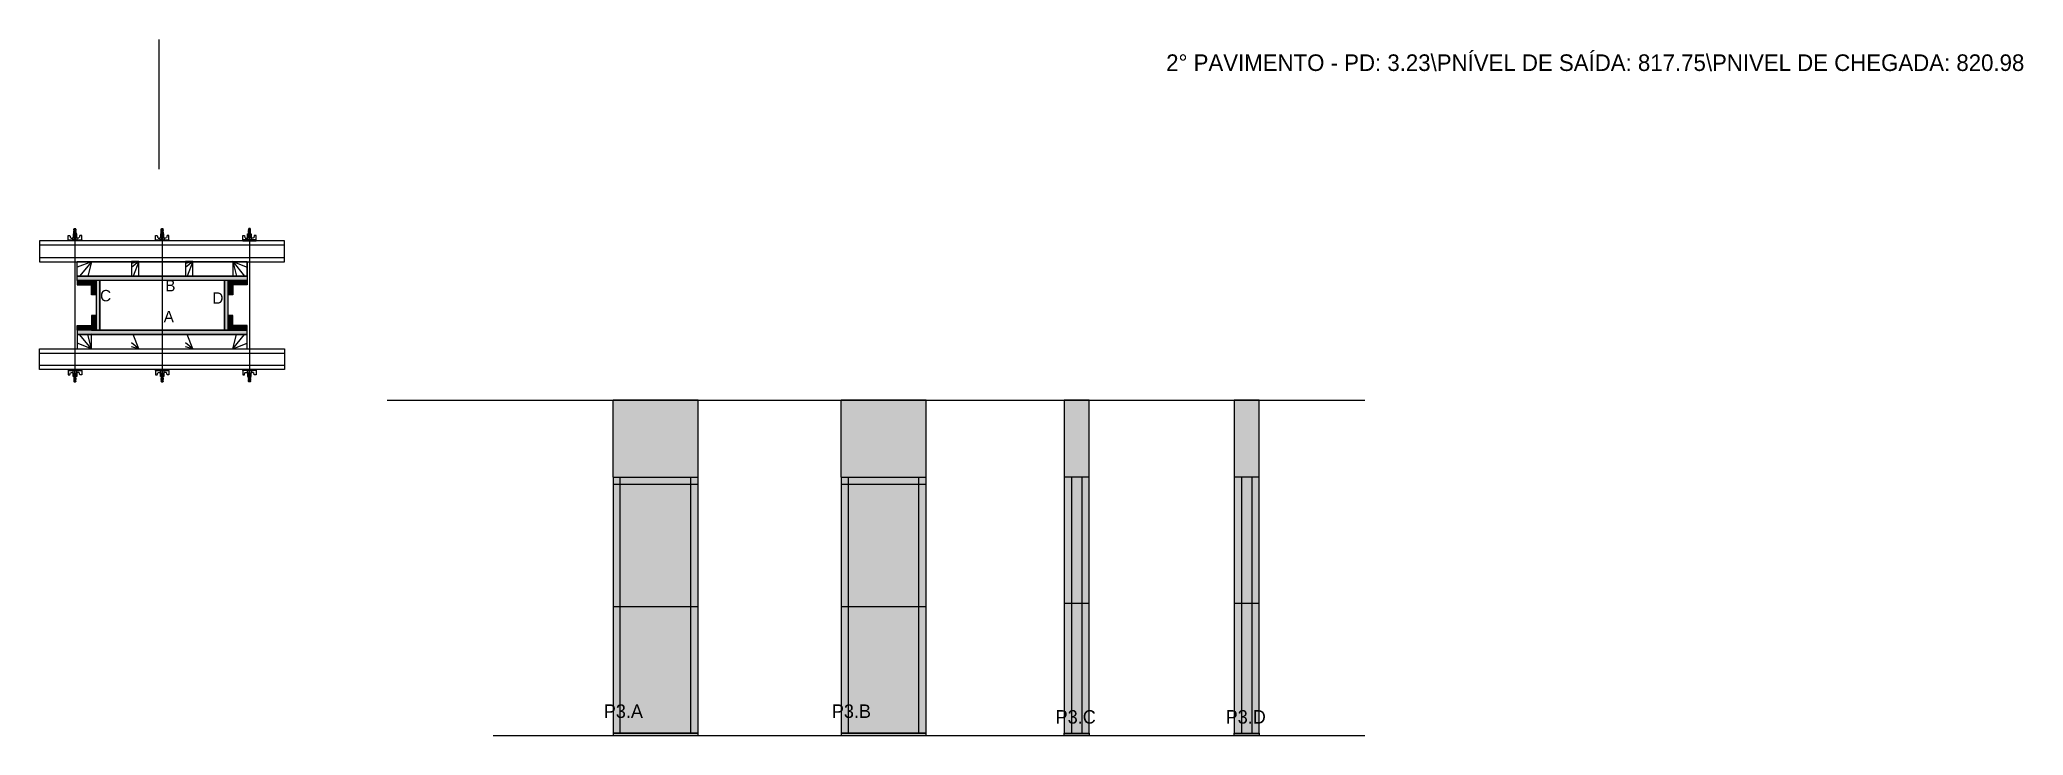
# Model space of a CAD drawing. Header units: metres. Extents: x 6708 to 8619, y 11981 to 12652.
import ezdxf

# ---------------------------------------------------------------- set-up
doc = ezdxf.new("R2010")
doc.units = ezdxf.units.M
for name, color, linetype in [('CHAPA', 7, 'Continuous'), ('COTA', 7, 'Continuous'), ('Hachura', 7, 'Continuous'), ('Madeira', 7, 'Continuous'), ('NOMENCLATURA', 7, 'Continuous'), ('Nível', 7, 'Continuous'), ('Painéis', 7, 'Continuous'), ('Perfil Metálico', 7, 'Continuous'), ('SARR_2.2x7', 7, 'Continuous'), ('SARRAFO', 7, 'Continuous'), ('Texto Seção', 7, 'Continuous'), ('TEXTO_GERAL', 7, 'Continuous')]:
    doc.layers.add(name, color=color, linetype=linetype)

msp = doc.modelspace()

# ---------------------------------------------------------------- hatches: boundary and pattern name
at = {"layer": 'COTA'}
h = msp.add_hatch(color=7, dxfattribs=at)
h.dxf.hatch_style = 1
h.paths.add_polyline_path([(7260.8, 12303.9), (7260.8, 12229.9), (7260.8, 12229.9), (7342.8, 12229.9), (7342.8, 12229.9), (7342.8, 12303.9), (7342.8, 12303.9), (7260.8, 12303.9)])
h = msp.add_hatch(color=7, dxfattribs=at)
h.dxf.hatch_style = 1
h.paths.add_polyline_path([(7480.5, 12303.9), (7480.5, 12229.9), (7480.5, 12229.9), (7562.5, 12229.9), (7562.5, 12229.9), (7562.5, 12303.9), (7562.5, 12303.9), (7480.5, 12303.9)])
h = msp.add_hatch(color=7, dxfattribs=at)
h.dxf.hatch_style = 1
h.paths.add_polyline_path([(7695.4, 12229.9), (7719.4, 12229.9), (7719.4, 12229.9), (7719.4, 12303.9), (7719.4, 12303.9), (7695.4, 12303.9), (7695.4, 12303.9), (7695.4, 12229.9)])
h = msp.add_hatch(color=7, dxfattribs=at)
h.dxf.hatch_style = 1
h.paths.add_polyline_path([(7859.2, 12229.9), (7883.2, 12229.9), (7883.2, 12229.9), (7883.2, 12303.9), (7883.2, 12303.9), (7859.2, 12303.9), (7859.2, 12303.9), (7859.2, 12229.9)])
at = {"layer": 'Hachura'}
h = msp.add_hatch(color=7, dxfattribs=at)
h.dxf.hatch_style = 1
h.paths.add_polyline_path([(6744.4, 12419.5), (6744.4, 12423.5), (6744.4, 12423.5), (6908.4, 12423.5), (6908.4, 12423.5), (6908.4, 12419.5), (6908.4, 12419.5), (6744.4, 12419.5)])
h = msp.add_hatch(color=7, dxfattribs=at)
h.dxf.hatch_style = 1
h.paths.add_polyline_path([(6744.4, 12419.5), (6744.4, 12423.5), (6744.4, 12423.5), (6908.4, 12423.5), (6908.4, 12423.5), (6908.4, 12419.5), (6908.4, 12419.5), (6744.4, 12419.5)])
h = msp.add_hatch(color=7, dxfattribs=at)
h.dxf.hatch_style = 1
h.paths.add_polyline_path([(6758.4, 12419.5), (6758.4, 12415.1), (6758.4, 12415.1), (6744.4, 12415.1), (6744.4, 12415.1), (6744.4, 12419.5), (6744.4, 12419.5), (6758.4, 12419.5)])
h = msp.add_hatch(color=7, dxfattribs=at)
h.dxf.hatch_style = 1
h.paths.add_polyline_path([(6762.8, 12419.5), (6758.4, 12419.5), (6758.4, 12419.5), (6758.4, 12405.5), (6758.4, 12405.5), (6762.8, 12405.5), (6762.8, 12405.5), (6762.8, 12419.5)])
h = msp.add_hatch(color=7, dxfattribs=at)
h.dxf.hatch_style = 1
h.paths.add_polyline_path([(6766.4, 12419.5), (6762.8, 12419.5), (6762.8, 12419.5), (6762.8, 12371.5), (6762.8, 12371.5), (6766.4, 12371.5), (6766.4, 12371.5), (6766.4, 12419.5)])
h = msp.add_hatch(color=7, dxfattribs=at)
h.dxf.hatch_style = 1
h.paths.add_polyline_path([(6766.4, 12419.5), (6762.8, 12419.5), (6762.8, 12419.5), (6762.8, 12371.5), (6762.8, 12371.5), (6766.4, 12371.5), (6766.4, 12371.5), (6766.4, 12419.5)])
h = msp.add_hatch(color=7, dxfattribs=at)
h.dxf.hatch_style = 1
h.paths.add_polyline_path([(6890, 12419.5), (6886.4, 12419.5), (6886.4, 12419.5), (6886.4, 12371.5), (6886.4, 12371.5), (6890, 12371.5), (6890, 12371.5), (6890, 12419.5)])
h = msp.add_hatch(color=7, dxfattribs=at)
h.dxf.hatch_style = 1
h.paths.add_polyline_path([(6890, 12419.5), (6886.4, 12419.5), (6886.4, 12419.5), (6886.4, 12371.5), (6886.4, 12371.5), (6890, 12371.5), (6890, 12371.5), (6890, 12419.5)])
h = msp.add_hatch(color=7, dxfattribs=at)
h.dxf.hatch_style = 1
h.paths.add_polyline_path([(6894.4, 12419.5), (6890, 12419.5), (6890, 12419.5), (6890, 12405.5), (6890, 12405.5), (6894.4, 12405.5), (6894.4, 12405.5), (6894.4, 12419.5)])
h = msp.add_hatch(color=7, dxfattribs=at)
h.dxf.hatch_style = 1
h.paths.add_polyline_path([(6894.4, 12419.5), (6894.4, 12415.1), (6894.4, 12415.1), (6908.4, 12415.1), (6908.4, 12415.1), (6908.4, 12419.5), (6908.4, 12419.5), (6894.4, 12419.5)])
h = msp.add_hatch(color=7, dxfattribs=at)
h.dxf.hatch_style = 1
h.paths.add_polyline_path([(6762.8, 12371.5), (6758.4, 12371.5), (6758.4, 12371.5), (6758.4, 12385.5), (6758.4, 12385.5), (6762.8, 12385.5), (6762.8, 12385.5), (6762.8, 12371.5)])
h = msp.add_hatch(color=7, dxfattribs=at)
h.dxf.hatch_style = 1
h.paths.add_polyline_path([(6894.4, 12371.5), (6890, 12371.5), (6890, 12371.5), (6890, 12385.5), (6890, 12385.5), (6894.4, 12385.5), (6894.4, 12385.5), (6894.4, 12371.5)])
h = msp.add_hatch(color=7, dxfattribs=at)
h.dxf.hatch_style = 1
h.paths.add_polyline_path([(6758.4, 12371.5), (6758.4, 12375.9), (6758.4, 12375.9), (6744.4, 12375.9), (6744.4, 12375.9), (6744.4, 12371.5), (6744.4, 12371.5), (6758.4, 12371.5)])
h = msp.add_hatch(color=7, dxfattribs=at)
h.dxf.hatch_style = 1
h.paths.add_polyline_path([(6744.4, 12371.5), (6744.4, 12367.5), (6744.4, 12367.5), (6908.4, 12367.5), (6908.4, 12367.5), (6908.4, 12371.5), (6908.4, 12371.5), (6744.4, 12371.5)])
h = msp.add_hatch(color=7, dxfattribs=at)
h.dxf.hatch_style = 1
h.paths.add_polyline_path([(6744.4, 12371.5), (6744.4, 12367.5), (6744.4, 12367.5), (6908.4, 12367.5), (6908.4, 12367.5), (6908.4, 12371.5), (6908.4, 12371.5), (6744.4, 12371.5)])
h = msp.add_hatch(color=7, dxfattribs=at)
h.dxf.hatch_style = 1
h.paths.add_polyline_path([(6894.4, 12371.5), (6894.4, 12375.9), (6894.4, 12375.9), (6908.4, 12375.9), (6908.4, 12375.9), (6908.4, 12371.5), (6908.4, 12371.5), (6894.4, 12371.5)])
h = msp.add_hatch(color=7, dxfattribs=at)
h.dxf.hatch_style = 1
h.paths.add_polyline_path([(7342.8, 11980.9), (7342.8, 12229.9), (7342.8, 12229.9), (7260.8, 12229.9), (7260.8, 12229.9), (7260.8, 11980.9), (7260.8, 11980.9), (7342.8, 11980.9)])
h = msp.add_hatch(color=7, dxfattribs=at)
h.dxf.hatch_style = 1
h.paths.add_polyline_path([(7562.5, 11980.9), (7562.5, 12229.9), (7562.5, 12229.9), (7480.5, 12229.9), (7480.5, 12229.9), (7480.5, 11980.9), (7480.5, 11980.9), (7562.5, 11980.9)])
h = msp.add_hatch(color=7, dxfattribs=at)
h.dxf.hatch_style = 1
h.paths.add_polyline_path([(7719.4, 11980.9), (7719.4, 12229.9), (7719.4, 12229.9), (7695.4, 12229.9), (7695.4, 12229.9), (7695.4, 11980.9), (7695.4, 11980.9), (7719.4, 11980.9)])
h = msp.add_hatch(color=7, dxfattribs=at)
h.dxf.hatch_style = 1
h.paths.add_polyline_path([(7883.2, 11980.9), (7883.2, 12229.9), (7883.2, 12229.9), (7859.2, 12229.9), (7859.2, 12229.9), (7859.2, 11980.9), (7859.2, 11980.9), (7883.2, 11980.9)])

# ---------------------------------------------------------------- linework, layer by layer
at = {"layer": 'CHAPA', "color": 7, "lineweight": 25}
for points in [[(6744.4, 12419.5), (6744.4, 12423.5), (6908.4, 12423.5), (6908.4, 12419.5)], [(6744.4, 12419.5), (6744.4, 12423.5), (6908.4, 12423.5), (6908.4, 12419.5)], [(6766.4, 12419.5), (6762.8, 12419.5), (6762.8, 12371.5), (6766.4, 12371.5)], [(6766.4, 12419.5), (6762.8, 12419.5), (6762.8, 12371.5), (6766.4, 12371.5)], [(6890, 12419.5), (6886.4, 12419.5), (6886.4, 12371.5), (6890, 12371.5)], [(6890, 12419.5), (6886.4, 12419.5), (6886.4, 12371.5), (6890, 12371.5)], [(6744.4, 12371.5), (6744.4, 12367.5), (6908.4, 12367.5), (6908.4, 12371.5)], [(6744.4, 12371.5), (6744.4, 12367.5), (6908.4, 12367.5), (6908.4, 12371.5)]]:
    msp.add_lwpolyline(points, close=True, dxfattribs=at)
at = {"layer": 'COTA', "color": 7, "lineweight": 25}
for p, q in [((7342.8, 12303.9), (7260.8, 12303.9)), ((7260.8, 12229.9), (7260.8, 12303.9)), ((7342.8, 12229.9), (7342.8, 12303.9)), ((7562.5, 12303.9), (7480.5, 12303.9)), ((7480.5, 12229.9), (7480.5, 12303.9)), ((7562.5, 12229.9), (7562.5, 12303.9))]:
    msp.add_line(p, q, dxfattribs=at)
for points in [[(7719.4, 12229.9), (7719.4, 12303.9), (7695.4, 12303.9), (7695.4, 12229.9)], [(7883.2, 12229.9), (7883.2, 12303.9), (7859.2, 12303.9), (7859.2, 12229.9)]]:
    msp.add_lwpolyline(points, dxfattribs=at)
at = {"layer": 'Defpoints', "color": 7, "lineweight": 25}
msp.add_line((6823.4, 12526.6), (6823.4, 12651.6), dxfattribs=at)
at = {"layer": 'Hachura', "color": 7, "lineweight": 25}
for p, q in [((6736, 12457.5), (6736, 12462.7)), ((6736, 12462.7), (6737.6, 12462.7)), ((6737.6, 12462.7), (6738.2, 12460.5)), ((6738.5, 12460.3), (6740.5, 12460.3)), ((6740.5, 12461), (6744.3, 12461)), ((6740.5, 12458.5), (6740.5, 12461)), ((6744.1, 12464.3), (6740.7, 12464.3)), ((6740.7, 12464.3), (6740.7, 12461)), ((6744.1, 12464.2), (6740.7, 12464.2)), ((6741.3, 12468.6), (6743.5, 12467.5)), ((6743.4, 12467.3), (6741.3, 12468.4)), ((6741.3, 12467.5), (6743.5, 12466.4)), ((6743.4, 12466.1), (6741.3, 12467.2)), ((6741.3, 12466.3), (6743.5, 12465.2)), ((6743.4, 12465), (6741.3, 12466.1)), ((6742.5, 12464.3), (6741.3, 12464.9)), ((6741.4, 12469), (6741.7, 12469.4)), ((6741.4, 12468.7), (6741.4, 12469)), ((6741.4, 12469), (6741.4, 12469)), ((6743.3, 12469), (6741.4, 12469)), ((6741.4, 12468.7), (6743.3, 12467.7)), ((6741.4, 12468.7), (6743.3, 12467.7)), ((6741.4, 12467.5), (6741.4, 12468.2)), ((6743.3, 12467.2), (6741.4, 12468.2)), ((6741.4, 12467.5), (6743.3, 12466.6)), ((6741.4, 12466.4), (6741.4, 12467)), ((6743.3, 12466.1), (6741.4, 12467)), ((6741.4, 12466.8), (6741.4, 12467)), ((6741.4, 12466.4), (6743.3, 12465.4)), ((6741.4, 12465.2), (6741.4, 12465.9)), ((6743.3, 12464.9), (6741.4, 12465.9)), ((6741.4, 12465.2), (6743.3, 12464.3)), ((6742.3, 12464.3), (6741.4, 12464.7)), ((6741.4, 12464.3), (6741.4, 12464.7)), ((6741.7, 12469.4), (6743, 12469.4)), ((6741.8, 12464.3), (6741.8, 12461)), ((6743.3, 12468.4), (6742, 12469)), ((6742.1, 12458.5), (6742.1, 12460.5)), ((6743.4, 12468.5), (6742.3, 12469)), ((6742.4, 12468.4), (6742.4, 12326.5)), ((6742.6, 12460.5), (6742.6, 12458.5)), ((6742.8, 12469), (6743.5, 12468.7)), ((6743.3, 12469), (6743, 12469.4)), ((6743.1, 12469), (6743.3, 12468.9)), ((6743.3, 12468.9), (6743.3, 12469)), ((6743.3, 12468.4), (6743.3, 12467.7)), ((6743.3, 12466.6), (6743.3, 12467.2)), ((6743.3, 12465.9), (6743.3, 12466.1)), ((6743.3, 12465.9), (6743.3, 12465.4)), ((6743.3, 12464.9), (6743.3, 12464.3)), ((6743.3, 12464.3), (6743.3, 12461)), ((6744.1, 12461), (6744.1, 12464.3)), ((6744.3, 12461), (6744.1, 12461)), ((6744.3, 12461), (6744.1, 12461)), ((6744.3, 12461), (6744.3, 12458.5)), ((6746.3, 12460.3), (6744.3, 12460.3)), ((6747.2, 12462.7), (6746.6, 12460.5)), ((6748.9, 12462.7), (6747.2, 12462.7)), ((6748.9, 12458.5), (6748.9, 12462.7)), ((6820, 12457.5), (6820, 12462.7)), ((6820, 12462.7), (6821.6, 12462.7)), ((6821.6, 12462.7), (6822.2, 12460.5)), ((6822.5, 12460.3), (6824.5, 12460.3)), ((6824.5, 12461), (6828.3, 12461)), ((6824.5, 12458.5), (6824.5, 12461)), ((6828.1, 12464.3), (6824.7, 12464.3)), ((6824.7, 12464.3), (6824.7, 12461)), ((6828.1, 12464.2), (6824.7, 12464.2)), ((6825.3, 12468.6), (6827.5, 12467.5)), ((6827.4, 12467.3), (6825.3, 12468.4)), ((6825.3, 12467.5), (6827.5, 12466.4)), ((6827.4, 12466.1), (6825.3, 12467.2)), ((6825.3, 12466.3), (6827.5, 12465.2)), ((6827.4, 12465), (6825.3, 12466.1)), ((6826.5, 12464.3), (6825.3, 12464.9)), ((6825.4, 12469), (6825.7, 12469.4)), ((6825.4, 12468.7), (6825.4, 12469)), ((6825.4, 12469), (6825.4, 12469)), ((6827.3, 12469), (6825.4, 12469)), ((6825.4, 12468.7), (6827.3, 12467.7)), ((6825.4, 12468.7), (6827.3, 12467.7)), ((6825.4, 12467.5), (6825.4, 12468.2)), ((6827.3, 12467.2), (6825.4, 12468.2)), ((6825.4, 12467.5), (6827.3, 12466.6)), ((6825.4, 12466.4), (6825.4, 12467)), ((6827.3, 12466.1), (6825.4, 12467)), ((6825.4, 12466.8), (6825.4, 12467)), ((6825.4, 12466.4), (6827.3, 12465.4)), ((6825.4, 12465.2), (6825.4, 12465.9)), ((6827.3, 12464.9), (6825.4, 12465.9)), ((6825.4, 12465.2), (6827.3, 12464.3)), ((6826.3, 12464.3), (6825.4, 12464.7)), ((6825.4, 12464.3), (6825.4, 12464.7)), ((6825.7, 12469.4), (6827, 12469.4)), ((6825.8, 12464.3), (6825.8, 12461)), ((6827.3, 12468.4), (6826, 12469)), ((6826.1, 12458.5), (6826.1, 12460.5)), ((6827.4, 12468.5), (6826.3, 12469)), ((6826.4, 12468.4), (6826.4, 12326.5)), ((6826.6, 12460.5), (6826.6, 12458.5)), ((6826.8, 12469), (6827.5, 12468.7)), ((6827.3, 12469), (6827, 12469.4)), ((6827.1, 12469), (6827.3, 12468.9)), ((6827.3, 12468.9), (6827.3, 12469)), ((6827.3, 12468.4), (6827.3, 12467.7)), ((6827.3, 12466.6), (6827.3, 12467.2)), ((6827.3, 12465.9), (6827.3, 12466.1)), ((6827.3, 12465.9), (6827.3, 12465.4)), ((6827.3, 12464.9), (6827.3, 12464.3)), ((6827.3, 12464.3), (6827.3, 12461)), ((6828.1, 12461), (6828.1, 12464.3)), ((6828.3, 12461), (6828.1, 12461)), ((6828.3, 12461), (6828.1, 12461)), ((6828.3, 12461), (6828.3, 12458.5)), ((6830.3, 12460.3), (6828.3, 12460.3)), ((6831.2, 12462.7), (6830.6, 12460.5)), ((6832.9, 12462.7), (6831.2, 12462.7)), ((6832.9, 12458.5), (6832.9, 12462.7)), ((6904, 12458.5), (6904, 12462.7)), ((6904, 12462.7), (6905.6, 12462.7)), ((6905.6, 12462.7), (6906.2, 12460.5)), ((6906.5, 12460.3), (6908.5, 12460.3)), ((6912.4, 12461), (6908.5, 12461)), ((6908.5, 12461), (6908.5, 12458.5)), ((6908.5, 12461), (6908.7, 12461)), ((6908.5, 12461), (6908.7, 12461)), ((6908.7, 12464.3), (6912.1, 12464.3)), ((6908.7, 12461), (6908.7, 12464.3)), ((6908.7, 12464.2), (6912.1, 12464.2)), ((6910, 12469), (6909.4, 12468.7)), ((6909.4, 12468.5), (6910.5, 12469)), ((6911.5, 12468.6), (6909.4, 12467.5)), ((6909.4, 12467.3), (6911.6, 12468.4)), ((6911.5, 12467.5), (6909.4, 12466.4)), ((6909.4, 12466.1), (6911.6, 12467.2)), ((6911.5, 12466.3), (6909.4, 12465.2)), ((6909.4, 12465), (6911.6, 12466.1)), ((6909.5, 12469), (6909.8, 12469.4)), ((6909.8, 12469), (6909.5, 12468.9)), ((6909.5, 12468.9), (6909.5, 12469)), ((6909.5, 12468.4), (6910.8, 12469)), ((6909.5, 12469), (6911.5, 12469)), ((6911.5, 12468.7), (6909.5, 12467.7)), ((6911.5, 12468.7), (6909.5, 12467.7)), ((6909.5, 12468.4), (6909.5, 12467.7)), ((6909.5, 12467.2), (6911.5, 12468.2)), ((6911.5, 12467.5), (6909.5, 12466.6)), ((6909.5, 12466.6), (6909.5, 12467.2)), ((6909.5, 12466.1), (6911.5, 12467)), ((6911.5, 12466.4), (6909.5, 12465.4)), ((6909.5, 12465.9), (6909.5, 12466.1)), ((6909.5, 12465.9), (6909.5, 12465.4)), ((6909.5, 12464.9), (6911.5, 12465.9)), ((6911.5, 12465.2), (6909.5, 12464.3)), ((6909.5, 12464.9), (6909.5, 12464.3)), ((6909.5, 12464.3), (6909.5, 12461)), ((6911.1, 12469.4), (6909.8, 12469.4)), ((6910.2, 12460.5), (6910.2, 12458.5)), ((6910.3, 12464.3), (6911.6, 12464.9)), ((6910.4, 12468.4), (6910.4, 12326.5)), ((6910.5, 12464.3), (6911.5, 12464.7)), ((6910.7, 12458.5), (6910.7, 12460.5)), ((6911.5, 12469), (6911.1, 12469.4)), ((6911.1, 12464.3), (6911.1, 12461)), ((6911.5, 12468.7), (6911.5, 12469)), ((6911.5, 12469), (6911.5, 12469)), ((6911.5, 12467.5), (6911.5, 12468.2)), ((6911.5, 12466.4), (6911.5, 12467)), ((6911.5, 12466.8), (6911.5, 12467)), ((6911.5, 12465.2), (6911.5, 12465.9)), ((6911.5, 12464.3), (6911.5, 12464.7)), ((6912.1, 12464.3), (6912.1, 12461)), ((6912.4, 12458.5), (6912.4, 12461)), ((6914.3, 12460.3), (6912.4, 12460.3)), ((6915.2, 12462.7), (6914.6, 12460.5)), ((6916.9, 12462.7), (6915.2, 12462.7)), ((6916.9, 12457.5), (6916.9, 12462.7)), ((6736, 12458.5), (6748.9, 12458.5)), ((6736, 12458.5), (6741.1, 12458.5)), ((6748.9, 12457.5), (6736, 12457.5)), ((6736.1, 12458.5), (6736.1, 12457.5)), ((6736.3, 12458.5), (6736.3, 12457.5)), ((6736.7, 12458.5), (6736.7, 12457.5)), ((6737.1, 12458.5), (6737.1, 12457.5)), ((6738, 12458.5), (6738, 12457.5)), ((6739.4, 12458.5), (6739.4, 12457.5)), ((6747.9, 12457.5), (6740.1, 12457.5)), ((6742.4, 12458.5), (6740.5, 12458.5)), ((6741.1, 12458.5), (6741.8, 12458.5)), ((6741.5, 12458.1), (6741.5, 12458.3)), ((6741.5, 12457.7), (6741.5, 12458.1)), ((6742.4, 12458.5), (6742.4, 12457.5)), ((6743.4, 12458.3), (6743.4, 12457.9)), ((6745.4, 12458.5), (6745.4, 12457.5)), ((6746.9, 12458.5), (6746.9, 12457.5)), ((6747.7, 12458.5), (6747.7, 12457.5)), ((6748.2, 12458.5), (6748.2, 12457.5)), ((6748.5, 12458.5), (6748.5, 12457.5)), ((6748.7, 12458.5), (6748.7, 12457.5)), ((6748.9, 12458.5), (6748.9, 12457.5)), ((6820, 12458.5), (6832.9, 12458.5)), ((6820, 12458.5), (6825.1, 12458.5)), ((6832.9, 12457.5), (6820, 12457.5)), ((6820.1, 12458.5), (6820.1, 12457.5)), ((6820.3, 12458.5), (6820.3, 12457.5)), ((6820.7, 12458.5), (6820.7, 12457.5)), ((6821.1, 12458.5), (6821.1, 12457.5)), ((6822, 12458.5), (6822, 12457.5)), ((6823.4, 12458.5), (6823.4, 12457.5)), ((6831.9, 12457.5), (6824.1, 12457.5)), ((6826.4, 12458.5), (6824.5, 12458.5)), ((6825.1, 12458.5), (6825.8, 12458.5)), ((6825.5, 12458.1), (6825.5, 12458.3)), ((6825.5, 12457.7), (6825.5, 12458.1)), ((6826.4, 12458.5), (6826.4, 12457.5)), ((6827.4, 12458.3), (6827.4, 12457.9)), ((6829.4, 12458.5), (6829.4, 12457.5)), ((6830.9, 12458.5), (6830.9, 12457.5)), ((6831.7, 12458.5), (6831.7, 12457.5)), ((6832.2, 12458.5), (6832.2, 12457.5)), ((6832.5, 12458.5), (6832.5, 12457.5)), ((6832.7, 12458.5), (6832.7, 12457.5)), ((6832.9, 12458.5), (6832.9, 12457.5)), ((6916.9, 12458.5), (6904, 12458.5)), ((6904, 12458.5), (6904, 12457.5)), ((6904, 12457.5), (6916.9, 12457.5)), ((6904.1, 12458.5), (6904.1, 12457.5)), ((6904.3, 12458.5), (6904.3, 12457.5)), ((6904.7, 12458.5), (6904.7, 12457.5)), ((6904.9, 12457.5), (6912.7, 12457.5)), ((6905.1, 12458.5), (6905.1, 12457.5)), ((6906, 12458.5), (6906, 12457.5)), ((6907.4, 12458.5), (6907.4, 12457.5)), ((6909.4, 12458.3), (6909.4, 12457.9)), ((6910.4, 12458.5), (6912.4, 12458.5)), ((6910.4, 12458.5), (6910.4, 12457.5)), ((6911.7, 12458.5), (6911.1, 12458.5)), ((6911.4, 12458.1), (6911.4, 12458.3)), ((6911.4, 12457.7), (6911.4, 12458.1)), ((6916.9, 12458.5), (6911.7, 12458.5)), ((6913.5, 12458.5), (6913.5, 12457.5)), ((6914.9, 12458.5), (6914.9, 12457.5)), ((6915.7, 12458.5), (6915.7, 12457.5)), ((6916.2, 12458.5), (6916.2, 12457.5)), ((6916.5, 12458.5), (6916.5, 12457.5)), ((6916.7, 12458.5), (6916.7, 12457.5)), ((6748.9, 12333.5), (6736, 12333.5)), ((6736, 12333.5), (6736, 12328.4)), ((6736, 12332.6), (6748.9, 12332.6)), ((6736, 12332.6), (6741.1, 12332.6)), ((6736, 12328.4), (6737.6, 12328.4)), ((6736.1, 12332.6), (6736.1, 12333.6)), ((6736.3, 12332.6), (6736.3, 12333.6)), ((6736.7, 12332.6), (6736.7, 12333.6)), ((6737.1, 12332.6), (6737.1, 12333.6)), ((6737.6, 12328.4), (6738.2, 12330.6)), ((6738, 12332.6), (6738, 12333.6)), ((6738.5, 12330.8), (6740.5, 12330.8)), ((6739.4, 12332.6), (6739.4, 12333.6)), ((6747.9, 12333.5), (6740.1, 12333.5)), ((6742.4, 12332.6), (6740.5, 12332.6)), ((6740.5, 12332.6), (6740.5, 12330.1)), ((6740.5, 12330.1), (6744.3, 12330.1)), ((6740.7, 12326.8), (6740.7, 12330.1)), ((6744.1, 12326.9), (6740.7, 12326.9)), ((6744.1, 12326.8), (6740.7, 12326.8)), ((6741.1, 12332.6), (6741.8, 12332.6)), ((6742.5, 12326.8), (6741.3, 12326.2)), ((6743.4, 12326.1), (6741.3, 12325)), ((6741.4, 12325.9), (6743.3, 12326.8)), ((6742.3, 12326.8), (6741.4, 12326.4)), ((6741.4, 12326.8), (6741.4, 12326.4)), ((6743.3, 12326.2), (6741.4, 12325.2)), ((6741.5, 12333.4), (6741.5, 12333)), ((6741.5, 12333), (6741.5, 12332.8)), ((6741.8, 12326.8), (6741.8, 12330.1)), ((6742.1, 12332.6), (6742.1, 12330.6)), ((6742.4, 12332.6), (6742.4, 12333.5)), ((6742.6, 12330.6), (6742.6, 12332.6)), ((6743.3, 12326.8), (6743.3, 12330.1)), ((6743.3, 12326.2), (6743.3, 12326.8)), ((6743.4, 12332.8), (6743.4, 12333.2)), ((6744.1, 12330.1), (6744.1, 12326.8)), ((6744.3, 12330.1), (6744.1, 12330.1)), ((6744.3, 12330.1), (6744.1, 12330.1)), ((6746.3, 12330.8), (6744.3, 12330.8)), ((6744.3, 12330.1), (6744.3, 12332.6)), ((6745.4, 12332.6), (6745.4, 12333.5)), ((6747.2, 12328.4), (6746.6, 12330.6)), ((6746.9, 12332.6), (6746.9, 12333.6)), ((6748.9, 12328.4), (6747.2, 12328.4)), ((6747.7, 12332.6), (6747.7, 12333.6)), ((6748.2, 12332.6), (6748.2, 12333.6)), ((6748.5, 12332.6), (6748.5, 12333.6)), ((6748.7, 12332.6), (6748.7, 12333.6)), ((6748.9, 12332.6), (6748.9, 12333.5)), ((6748.9, 12332.6), (6748.9, 12328.4)), ((6832.9, 12333.5), (6820, 12333.5)), ((6820, 12333.5), (6820, 12328.4)), ((6820, 12332.6), (6832.9, 12332.6)), ((6820, 12332.6), (6825.1, 12332.6)), ((6820, 12328.4), (6821.6, 12328.4)), ((6820.1, 12332.6), (6820.1, 12333.6)), ((6820.3, 12332.6), (6820.3, 12333.6)), ((6820.7, 12332.6), (6820.7, 12333.6)), ((6821.1, 12332.6), (6821.1, 12333.6)), ((6821.6, 12328.4), (6822.2, 12330.6)), ((6822, 12332.6), (6822, 12333.6)), ((6822.5, 12330.8), (6824.5, 12330.8)), ((6823.4, 12332.6), (6823.4, 12333.6)), ((6831.9, 12333.5), (6824.1, 12333.5)), ((6826.4, 12332.6), (6824.5, 12332.6)), ((6824.5, 12332.6), (6824.5, 12330.1)), ((6824.5, 12330.1), (6828.3, 12330.1)), ((6824.7, 12326.8), (6824.7, 12330.1)), ((6828.1, 12326.9), (6824.7, 12326.9)), ((6828.1, 12326.8), (6824.7, 12326.8)), ((6825.1, 12332.6), (6825.8, 12332.6)), ((6826.5, 12326.8), (6825.3, 12326.2)), ((6827.4, 12326.1), (6825.3, 12325)), ((6825.4, 12325.9), (6827.3, 12326.8)), ((6826.3, 12326.8), (6825.4, 12326.4)), ((6825.4, 12326.8), (6825.4, 12326.4)), ((6827.3, 12326.2), (6825.4, 12325.2)), ((6825.5, 12333.4), (6825.5, 12333)), ((6825.5, 12333), (6825.5, 12332.8)), ((6825.8, 12326.8), (6825.8, 12330.1)), ((6826.1, 12332.6), (6826.1, 12330.6)), ((6826.4, 12332.6), (6826.4, 12333.5)), ((6826.6, 12330.6), (6826.6, 12332.6)), ((6827.3, 12326.8), (6827.3, 12330.1)), ((6827.3, 12326.2), (6827.3, 12326.8)), ((6827.4, 12332.8), (6827.4, 12333.2)), ((6828.1, 12330.1), (6828.1, 12326.8)), ((6828.3, 12330.1), (6828.1, 12330.1)), ((6828.3, 12330.1), (6828.1, 12330.1)), ((6830.3, 12330.8), (6828.3, 12330.8)), ((6828.3, 12330.1), (6828.3, 12332.6)), ((6829.4, 12332.6), (6829.4, 12333.5)), ((6831.2, 12328.4), (6830.6, 12330.6)), ((6830.9, 12332.6), (6830.9, 12333.6)), ((6832.9, 12328.4), (6831.2, 12328.4)), ((6831.7, 12332.6), (6831.7, 12333.6)), ((6832.2, 12332.6), (6832.2, 12333.6)), ((6832.5, 12332.6), (6832.5, 12333.6)), ((6832.7, 12332.6), (6832.7, 12333.6)), ((6832.9, 12332.6), (6832.9, 12333.5)), ((6832.9, 12332.6), (6832.9, 12328.4)), ((6904, 12333.5), (6916.9, 12333.5)), ((6904, 12332.6), (6904, 12333.5)), ((6916.9, 12332.6), (6904, 12332.6)), ((6904, 12332.6), (6904, 12328.4)), ((6904, 12328.4), (6905.6, 12328.4)), ((6904.1, 12332.6), (6904.1, 12333.6)), ((6904.3, 12332.6), (6904.3, 12333.6)), ((6904.7, 12332.6), (6904.7, 12333.6)), ((6904.9, 12333.5), (6912.7, 12333.5)), ((6905.1, 12332.6), (6905.1, 12333.6)), ((6905.6, 12328.4), (6906.2, 12330.6)), ((6906, 12332.6), (6906, 12333.6)), ((6906.5, 12330.8), (6908.5, 12330.8)), ((6907.4, 12332.6), (6907.4, 12333.5)), ((6908.5, 12330.1), (6908.5, 12332.6)), ((6912.4, 12330.1), (6908.5, 12330.1)), ((6908.5, 12330.1), (6908.7, 12330.1)), ((6908.5, 12330.1), (6908.7, 12330.1)), ((6908.7, 12330.1), (6908.7, 12326.8)), ((6908.7, 12326.9), (6912.1, 12326.9)), ((6908.7, 12326.8), (6912.1, 12326.8)), ((6909.4, 12332.8), (6909.4, 12333.2)), ((6909.4, 12326.1), (6911.6, 12325)), ((6909.5, 12326.8), (6909.5, 12330.1)), ((6909.5, 12326.2), (6909.5, 12326.8)), ((6911.5, 12325.9), (6909.5, 12326.8)), ((6909.5, 12326.2), (6911.5, 12325.2)), ((6910.2, 12330.6), (6910.2, 12332.6)), ((6910.3, 12326.8), (6911.6, 12326.2)), ((6910.4, 12332.6), (6910.4, 12333.5)), ((6910.4, 12332.6), (6912.4, 12332.6)), ((6910.5, 12326.8), (6911.5, 12326.4)), ((6910.7, 12332.6), (6910.7, 12330.6)), ((6911.7, 12332.6), (6911.1, 12332.6)), ((6911.1, 12326.8), (6911.1, 12330.1)), ((6911.4, 12333.4), (6911.4, 12333)), ((6911.4, 12333), (6911.4, 12332.8)), ((6911.5, 12326.8), (6911.5, 12326.4)), ((6916.9, 12332.6), (6911.7, 12332.6)), ((6912.1, 12326.8), (6912.1, 12330.1)), ((6912.4, 12332.6), (6912.4, 12330.1)), ((6914.3, 12330.8), (6912.4, 12330.8)), ((6913.5, 12332.6), (6913.5, 12333.6)), ((6915.2, 12328.4), (6914.6, 12330.6)), ((6914.9, 12332.6), (6914.9, 12333.6)), ((6916.9, 12328.4), (6915.2, 12328.4)), ((6915.7, 12332.6), (6915.7, 12333.6)), ((6916.2, 12332.6), (6916.2, 12333.6)), ((6916.5, 12332.6), (6916.5, 12333.6)), ((6916.7, 12332.6), (6916.7, 12333.6)), ((6916.9, 12333.5), (6916.9, 12328.4)), ((6741.3, 12324.8), (6743.5, 12325.9)), ((6743.4, 12325), (6741.3, 12323.9)), ((6741.3, 12323.6), (6743.5, 12324.7)), ((6743.4, 12323.8), (6741.3, 12322.7)), ((6741.3, 12322.5), (6743.5, 12323.6)), ((6741.4, 12325.9), (6741.4, 12325.2)), ((6741.4, 12324.7), (6743.3, 12325.7)), ((6743.3, 12325), (6741.4, 12324.1)), ((6741.4, 12324.7), (6741.4, 12324.1)), ((6741.4, 12323.6), (6743.3, 12324.5)), ((6741.4, 12324.3), (6741.4, 12324.1)), ((6743.3, 12323.9), (6741.4, 12322.9)), ((6741.4, 12323.6), (6741.4, 12322.9)), ((6741.4, 12322.4), (6743.3, 12323.4)), ((6741.4, 12322.4), (6743.3, 12323.4)), ((6741.4, 12322.4), (6741.4, 12322.1)), ((6741.4, 12322.1), (6741.4, 12322.1)), ((6741.4, 12322.1), (6741.7, 12321.7)), ((6743.3, 12322.1), (6741.4, 12322.1)), ((6741.7, 12321.7), (6743, 12321.7)), ((6743.3, 12322.7), (6742, 12322.1)), ((6743.4, 12322.6), (6742.3, 12322.1)), ((6742.8, 12322.1), (6743.5, 12322.4)), ((6743.3, 12322.1), (6743, 12321.7)), ((6743.1, 12322.1), (6743.3, 12322.2)), ((6743.3, 12325.2), (6743.3, 12325.7)), ((6743.3, 12325.2), (6743.3, 12325)), ((6743.3, 12324.5), (6743.3, 12323.9)), ((6743.3, 12322.7), (6743.3, 12323.4)), ((6743.3, 12322.2), (6743.3, 12322.1)), ((6825.3, 12324.8), (6827.5, 12325.9)), ((6827.4, 12325), (6825.3, 12323.9)), ((6825.3, 12323.6), (6827.5, 12324.7)), ((6827.4, 12323.8), (6825.3, 12322.7)), ((6825.3, 12322.5), (6827.5, 12323.6)), ((6825.4, 12325.9), (6825.4, 12325.2)), ((6825.4, 12324.7), (6827.3, 12325.7)), ((6827.3, 12325), (6825.4, 12324.1)), ((6825.4, 12324.7), (6825.4, 12324.1)), ((6825.4, 12323.6), (6827.3, 12324.5)), ((6825.4, 12324.3), (6825.4, 12324.1)), ((6827.3, 12323.9), (6825.4, 12322.9)), ((6825.4, 12323.6), (6825.4, 12322.9)), ((6825.4, 12322.4), (6827.3, 12323.4)), ((6825.4, 12322.4), (6827.3, 12323.4)), ((6825.4, 12322.4), (6825.4, 12322.1)), ((6825.4, 12322.1), (6825.4, 12322.1)), ((6825.4, 12322.1), (6825.7, 12321.7)), ((6827.3, 12322.1), (6825.4, 12322.1)), ((6825.7, 12321.7), (6827, 12321.7)), ((6827.3, 12322.7), (6826, 12322.1)), ((6827.4, 12322.6), (6826.3, 12322.1)), ((6826.8, 12322.1), (6827.5, 12322.4)), ((6827.3, 12322.1), (6827, 12321.7)), ((6827.1, 12322.1), (6827.3, 12322.2)), ((6827.3, 12325.2), (6827.3, 12325.7)), ((6827.3, 12325.2), (6827.3, 12325)), ((6827.3, 12324.5), (6827.3, 12323.9)), ((6827.3, 12322.7), (6827.3, 12323.4)), ((6827.3, 12322.2), (6827.3, 12322.1)), ((6911.5, 12324.8), (6909.4, 12325.9)), ((6909.4, 12325), (6911.6, 12323.9)), ((6911.5, 12323.6), (6909.4, 12324.7)), ((6909.4, 12323.8), (6911.6, 12322.7)), ((6911.5, 12322.5), (6909.4, 12323.6)), ((6909.4, 12322.6), (6910.5, 12322.1)), ((6910, 12322.1), (6909.4, 12322.4)), ((6909.5, 12325.2), (6909.5, 12325.7)), ((6911.5, 12324.7), (6909.5, 12325.7)), ((6909.5, 12325.2), (6909.5, 12325)), ((6909.5, 12325), (6911.5, 12324.1)), ((6909.5, 12324.5), (6909.5, 12323.9)), ((6911.5, 12323.6), (6909.5, 12324.5)), ((6909.5, 12323.9), (6911.5, 12322.9)), ((6911.5, 12322.4), (6909.5, 12323.4)), ((6909.5, 12322.7), (6909.5, 12323.4)), ((6911.5, 12322.4), (6909.5, 12323.4)), ((6909.5, 12322.7), (6910.8, 12322.1)), ((6909.8, 12322.1), (6909.5, 12322.2)), ((6909.5, 12322.2), (6909.5, 12322.1)), ((6909.5, 12322.1), (6909.8, 12321.7)), ((6909.5, 12322.1), (6911.5, 12322.1)), ((6911.1, 12321.7), (6909.8, 12321.7)), ((6911.5, 12322.1), (6911.1, 12321.7)), ((6911.5, 12325.9), (6911.5, 12325.2)), ((6911.5, 12324.7), (6911.5, 12324.1)), ((6911.5, 12324.3), (6911.5, 12324.1)), ((6911.5, 12323.6), (6911.5, 12322.9)), ((6911.5, 12322.4), (6911.5, 12322.1)), ((6911.5, 12322.1), (6911.5, 12322.1))]:
    msp.add_line(p, q, dxfattribs=at)
at = {"layer": 'Madeira', "color": 7, "lineweight": 25}
for p, q in [((6758.4, 12437.5), (6744.4, 12432.1)), ((6758.4, 12437.5), (6746.9, 12423.6)), ((6758.4, 12437.5), (6754.9, 12423.5)), ((6803.9, 12437.6), (6796.9, 12431.8)), ((6803.9, 12437.6), (6796.9, 12435.8)), ((6803.9, 12437.6), (6798.5, 12423.6)), ((6855.9, 12437.6), (6848.9, 12431.8)), ((6855.9, 12437.6), (6848.9, 12435.8)), ((6855.9, 12437.6), (6850.5, 12423.6)), ((6894.4, 12437.6), (6905.9, 12423.6)), ((6894.4, 12437.6), (6897.9, 12423.6)), ((6894.4, 12437.6), (6908.4, 12432.1)), ((6758.4, 12353.6), (6746.9, 12367.5)), ((6758.4, 12353.6), (6754.9, 12367.5)), ((6803.9, 12353.5), (6798.5, 12367.5)), ((6855.9, 12353.5), (6850.5, 12367.5)), ((6894.4, 12353.5), (6905.9, 12367.5)), ((6894.4, 12353.5), (6897.9, 12367.5)), ((6758.4, 12353.6), (6744.4, 12359)), ((6803.9, 12353.5), (6796.9, 12359.3)), ((6803.9, 12353.5), (6796.9, 12355.3)), ((6855.9, 12353.5), (6848.9, 12359.3)), ((6855.9, 12353.5), (6848.9, 12355.3)), ((6894.4, 12353.5), (6908.4, 12359))]:
    msp.add_line(p, q, dxfattribs=at)
for points in [[(6908.4, 12437.6), (6908.4, 12423.6), (6744.4, 12423.6), (6744.4, 12437.6)], [(6803.9, 12437.6), (6796.9, 12437.6), (6796.9, 12423.6), (6803.9, 12423.6)], [(6855.9, 12437.6), (6848.9, 12437.6), (6848.9, 12423.6), (6855.9, 12423.6)], [(6894.4, 12437.6), (6894.4, 12423.6), (6908.4, 12423.5), (6908.4, 12437.5)], [(6758.4, 12353.6), (6758.4, 12367.6), (6744.4, 12367.5), (6744.4, 12353.5)], [(6908.4, 12353.5), (6908.4, 12367.5), (6744.4, 12367.5), (6744.4, 12353.5)]]:
    msp.add_lwpolyline(points, close=True, dxfattribs=at)
at = {"layer": 'Nível', "color": 7, "lineweight": 25}
for p, q in [((7043.2, 12303.9), (7985.2, 12303.9)), ((7145.3, 11980.9), (7985.2, 11980.9))]:
    msp.add_line(p, q, dxfattribs=at)
at = {"layer": 'Painéis', "color": 7, "lineweight": 25}
for p, q in [((7260.8, 12229.9), (7260.8, 11980.9)), ((7260.8, 12229.9), (7342.8, 12229.9)), ((7342.8, 11980.9), (7342.8, 12229.9)), ((7480.5, 12229.9), (7480.5, 11980.9)), ((7480.5, 12229.9), (7562.5, 12229.9)), ((7562.5, 11980.9), (7562.5, 12229.9)), ((7695.4, 12229.9), (7695.4, 11982.9)), ((7719.4, 12229.9), (7695.4, 12229.9)), ((7719.4, 11982.9), (7719.4, 12229.9)), ((7859.2, 12229.9), (7859.2, 11982.9)), ((7883.2, 12229.9), (7859.2, 12229.9)), ((7883.2, 11982.9), (7883.2, 12229.9)), ((7342.8, 12104.9), (7260.8, 12104.9)), ((7562.5, 12104.9), (7480.5, 12104.9)), ((7719.4, 12107.9), (7695.4, 12107.9)), ((7883.2, 12107.9), (7859.2, 12107.9)), ((7260.8, 11982.9), (7342.8, 11982.9)), ((7480.5, 11982.9), (7562.5, 11982.9)), ((7695.4, 11982.9), (7719.4, 11982.9)), ((7859.2, 11982.9), (7883.2, 11982.9))]:
    msp.add_line(p, q, dxfattribs=at)
for points in [[(6886.4, 12371.5), (6886.4, 12419.5), (6766.4, 12419.5), (6766.4, 12371.5)], [(7342.8, 11982.9), (7260.8, 11982.9), (7260.8, 11980.9), (7342.8, 11980.9)], [(7562.5, 11982.9), (7480.5, 11982.9), (7480.5, 11980.9), (7562.5, 11980.9)], [(7695.4, 11982.9), (7719.4, 11982.9), (7719.4, 11980.9), (7695.4, 11980.9)], [(7859.2, 11982.9), (7883.2, 11982.9), (7883.2, 11980.9), (7859.2, 11980.9)]]:
    msp.add_lwpolyline(points, close=True, dxfattribs=at)
at = {"layer": 'Perfil Metálico', "color": 7, "lineweight": 25}
for points in [[(6708.4, 12457.5), (6708.4, 12437.5), (6944.4, 12437.5), (6944.4, 12457.5)], [(6944.4, 12441.5), (6944.4, 12453.5), (6708.4, 12453.5), (6708.4, 12441.5)], [(6708.4, 12333.5), (6708.4, 12353.5), (6944.4, 12353.5), (6944.4, 12333.5)], [(6944.4, 12349.5), (6944.4, 12337.5), (6708.4, 12337.5), (6708.4, 12349.5)]]:
    msp.add_lwpolyline(points, close=True, dxfattribs=at)
at = {"layer": 'SARR_2.2x7', "color": 7, "lineweight": 25}
for p, q in [((7260.8, 12222.9), (7342.8, 12222.9)), ((7267.8, 12104.9), (7267.8, 12229.9)), ((7335.8, 12104.9), (7335.8, 12229.9)), ((7480.5, 12222.9), (7562.5, 12222.9)), ((7487.5, 12104.9), (7487.5, 12229.9)), ((7555.5, 12104.9), (7555.5, 12229.9)), ((7702.4, 12229.9), (7702.4, 11982.9)), ((7712.4, 12229.9), (7712.4, 11982.9)), ((7866.2, 12229.9), (7866.2, 11982.9)), ((7876.2, 12229.9), (7876.2, 11982.9)), ((7267.8, 11982.9), (7267.8, 12104.9)), ((7335.8, 11982.9), (7335.8, 12104.9)), ((7487.5, 11982.9), (7487.5, 12104.9)), ((7555.5, 11982.9), (7555.5, 12104.9)), ((7267.8, 11982.9), (7267.8, 11982.9)), ((7335.8, 11982.9), (7335.8, 11982.9)), ((7487.5, 11982.9), (7487.5, 11982.9)), ((7555.5, 11982.9), (7555.5, 11982.9))]:
    msp.add_line(p, q, dxfattribs=at)
at = {"layer": 'SARRAFO', "color": 7, "lineweight": 25}
for points in [[(6744.4, 12415.1), (6758.4, 12415.1), (6758.4, 12419.5), (6744.4, 12419.5)], [(6758.4, 12405.5), (6758.4, 12419.5), (6762.8, 12419.5), (6762.8, 12405.5)], [(6890, 12405.5), (6890, 12419.5), (6894.4, 12419.5), (6894.4, 12405.5)], [(6908.4, 12415.1), (6894.4, 12415.1), (6894.4, 12419.5), (6908.4, 12419.5)], [(6758.4, 12385.5), (6758.4, 12371.5), (6762.8, 12371.5), (6762.8, 12385.5)], [(6890, 12385.5), (6890, 12371.5), (6894.4, 12371.5), (6894.4, 12385.5)], [(6744.4, 12375.9), (6758.4, 12375.9), (6758.4, 12371.5), (6744.4, 12371.5)], [(6908.4, 12375.9), (6894.4, 12375.9), (6894.4, 12371.5), (6908.4, 12371.5)]]:
    msp.add_lwpolyline(points, close=True, dxfattribs=at)

# ---------------------------------------------------------------- texts
at = {"layer": 'NOMENCLATURA', "color": 7, "lineweight": 25}
msp.add_text('2° PAVIMENTO - PD: 3.23\\PNÍVEL DE SAÍDA: 817.75\\PNIVEL DE CHEGADA: 820.98', height=16, dxfattribs=at).set_placement((7793.7, 12621.4))
at = {"layer": 'Texto Seção', "color": 7, "lineweight": 25}
for s, p in [('P3.A', (7251.9, 11997.7)), ('P3.B', (7471.6, 11997.7)), ('P3.C', (7687.2, 11992.2)), ('P3.D', (7851, 11992.2))]:
    msp.add_text(s, height=13, dxfattribs=at).set_placement(p)
at = {"layer": 'TEXTO_GERAL', "color": 7, "lineweight": 25}
for s, p in [('C', (6766.6, 12399.3)), ('B', (6829.4, 12408.9)), ('D', (6874.8, 12397)), ('A', (6827.9, 12379.1))]:
    msp.add_text(s, height=11, dxfattribs=at).set_placement(p)

doc.saveas('drawing.dxf')
